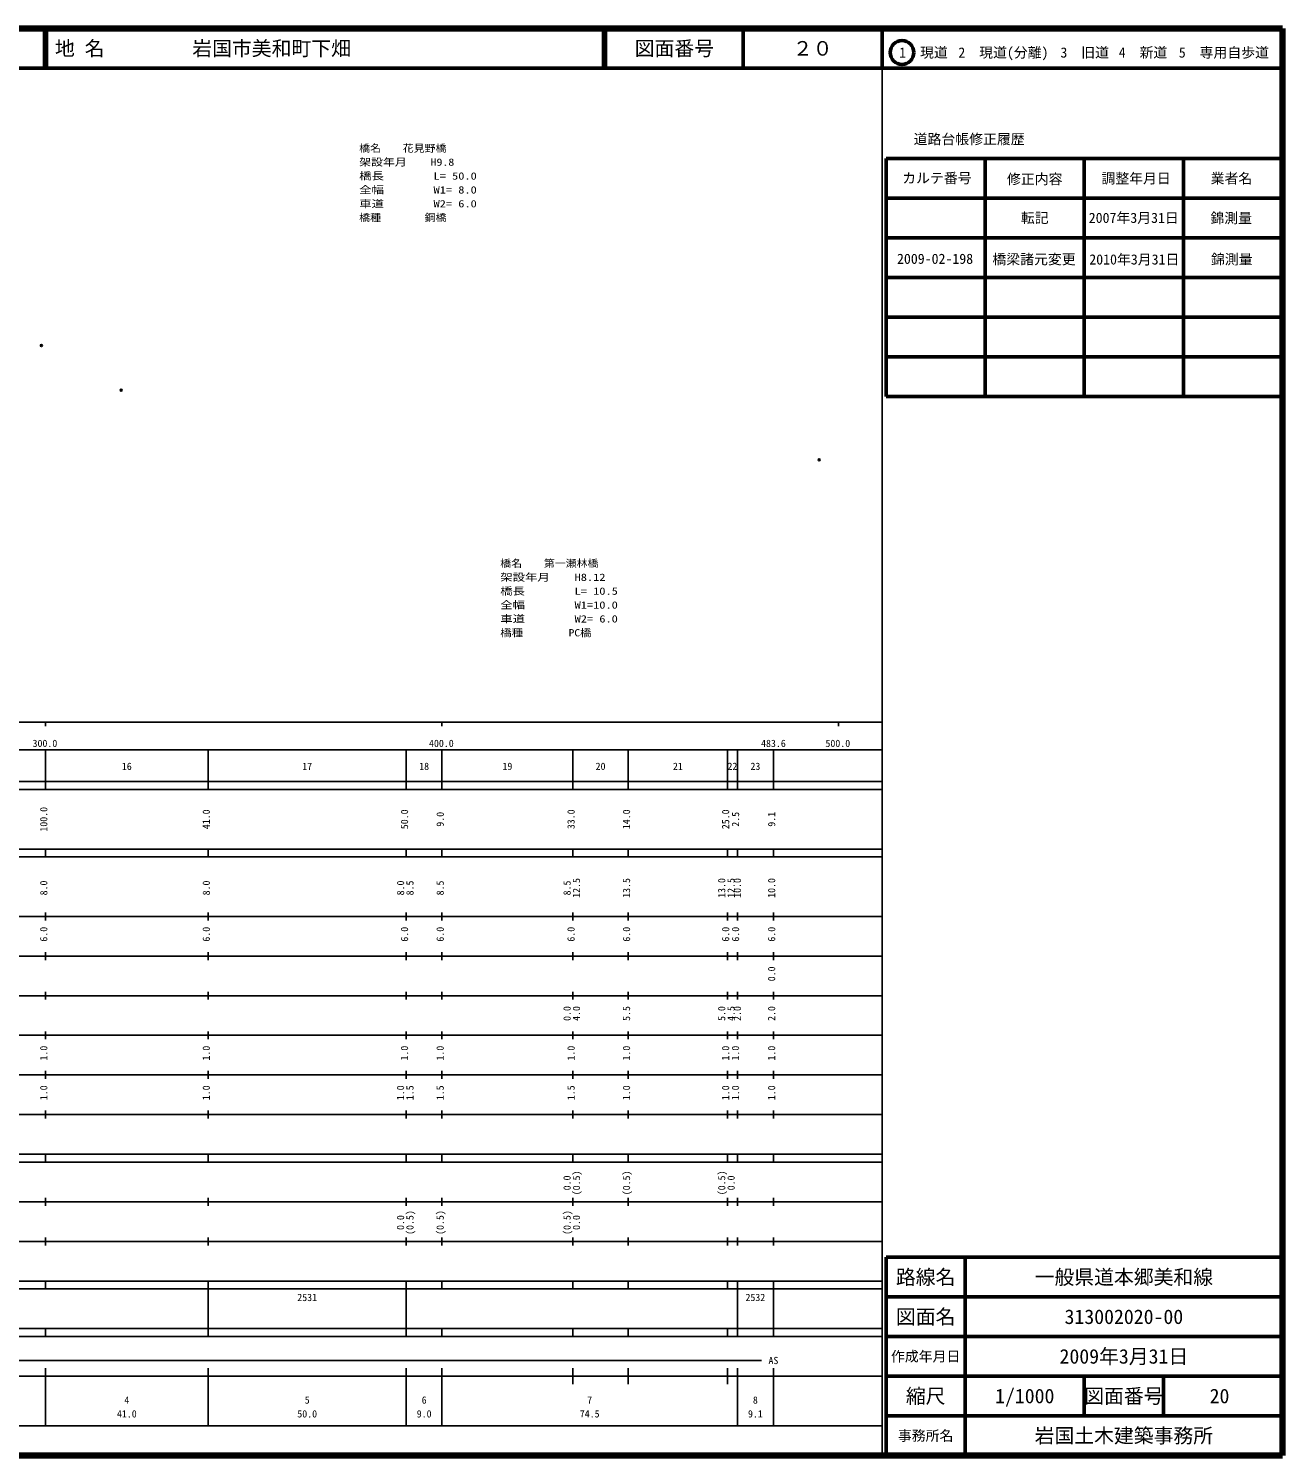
# Model space of a CAD drawing. Units: millimetres on the paper, with parts at other scales. Extents: x 40 to 680, y 20 to 380.
# Drawn here: x 363.7 to 680, y 20 to 380 of the extents above; entities that cross this region are included whole.
import ezdxf
from ezdxf.enums import TextEntityAlignment as Align

# ---------------------------------------------------------------- set-up
doc = ezdxf.new("R2010")
doc.units = ezdxf.units.MM
doc.header["$PDMODE"] = 32
doc.header["$PDSIZE"] = 0.5
for name, color, linetype in [('M-OTRS', 6, 'Continuous'), ('M-STR-HTXT', 7, 'Continuous'), ('M-TTL-TXT', 7, 'Continuous')]:
    doc.layers.add(name, color=color, linetype=linetype)
for name, color, linetype, lineweight in [('M-TTL', 2, 'Continuous', 140), ('M-TTL-BAND', 7, 'Continuous', 25), ('M-TTL-FRAM', 2, 'Continuous', 50), ('M-TTL-LINE', 7, 'Continuous', 50)]:
    doc.layers.add(name, color=color, linetype=linetype, lineweight=lineweight)
doc.styles.add('ＭＳ ゴシック', font='')
doc.styles.get('ＭＳ ゴシック').set_extended_font_data('MS Gothic')

msp = doc.modelspace()

# ---------------------------------------------------------------- linework, layer by layer
at = {"layer": 'M-OTRS'}
for p in [(366.94, 300.026), (387.073, 288.768), (563.163, 271.199)]:
    msp.add_point(p, dxfattribs=at)
at = {"layer": 'M-TTL'}
for p, q in [((680, 380), (40, 380)), ((680, 20), (680, 380)), ((40, 20), (680, 20))]:
    msp.add_line(p, q, dxfattribs=at)
at = {"layer": 'M-TTL-BAND'}
for p, q in [((579, 20), (579, 370)), ((40, 205), (579, 205)), ((368, 205), (368, 204)), ((468, 205), (468, 204)), ((568, 205), (568, 204)), ((68, 198), (579, 198)), ((368, 188), (368, 198)), ((409, 188), (409, 198)), ((459, 188), (459, 198)), ((468, 188), (468, 198)), ((501, 188), (501, 198)), ((515, 188), (515, 198)), ((540, 188), (540, 198)), ((542.5, 188), (542.5, 198)), ((551.6, 188), (551.6, 198)), ((40, 190), (579, 190)), ((40, 188), (579, 188)), ((40, 173), (579, 173)), ((368, 171), (368, 173)), ((409, 171), (409, 173)), ((459, 171), (459, 173)), ((468, 171), (468, 173)), ((501, 171), (501, 173)), ((515, 171), (515, 173)), ((540, 171), (540, 173)), ((542.5, 171), (542.5, 173)), ((551.6, 171), (551.6, 173)), ((40, 171), (579, 171)), ((40, 156), (579, 156)), ((368, 155), (368, 157)), ((409, 155), (409, 157)), ((459, 155), (459, 157)), ((468, 155), (468, 157)), ((501, 155), (501, 157)), ((515, 155), (515, 157)), ((540, 155), (540, 157)), ((542.5, 155), (542.5, 157)), ((551.6, 155), (551.6, 157)), ((46, 146), (579, 146)), ((368, 145), (368, 147)), ((409, 145), (409, 147)), ((459, 145), (459, 147)), ((468, 145), (468, 147)), ((501, 145), (501, 147)), ((515, 145), (515, 147)), ((540, 145), (540, 147)), ((542.5, 145), (542.5, 147)), ((551.6, 145), (551.6, 147)), ((368, 135), (368, 137)), ((409, 135), (409, 137)), ((459, 135), (459, 137)), ((468, 135), (468, 137)), ((501, 135), (501, 137)), ((515, 135), (515, 137)), ((540, 135), (540, 137)), ((542.5, 135), (542.5, 137)), ((551.6, 135), (551.6, 137)), ((52, 136), (579, 136)), ((46, 126), (579, 126)), ((368, 125), (368, 127)), ((409, 125), (409, 127)), ((459, 125), (459, 127)), ((468, 125), (468, 127)), ((501, 125), (501, 127)), ((515, 125), (515, 127)), ((540, 125), (540, 127)), ((542.5, 125), (542.5, 127)), ((551.6, 125), (551.6, 127)), ((52, 116), (579, 116)), ((368, 115), (368, 117)), ((409, 115), (409, 117)), ((459, 115), (459, 117)), ((468, 115), (468, 117)), ((501, 115), (501, 117)), ((515, 115), (515, 117)), ((540, 115), (540, 117)), ((542.5, 115), (542.5, 117)), ((551.6, 115), (551.6, 117)), ((46, 106), (579, 106)), ((368, 105), (368, 107)), ((409, 105), (409, 107)), ((459, 105), (459, 107)), ((468, 105), (468, 107)), ((501, 105), (501, 107)), ((515, 105), (515, 107)), ((540, 105), (540, 107)), ((542.5, 105), (542.5, 107)), ((551.6, 105), (551.6, 107)), ((40, 96), (579, 96)), ((40, 94), (579, 94)), ((368, 94), (368, 96)), ((409, 94), (409, 96)), ((459, 94), (459, 96)), ((468, 94), (468, 96)), ((501, 94), (501, 96)), ((515, 94), (515, 96)), ((540, 94), (540, 96)), ((542.5, 94), (542.5, 96)), ((551.6, 94), (551.6, 96)), ((49, 84), (579, 84)), ((368, 83), (368, 85)), ((409, 83), (409, 85)), ((459, 83), (459, 85)), ((468, 83), (468, 85)), ((501, 83), (501, 85)), ((515, 83), (515, 85)), ((540, 83), (540, 85)), ((542.5, 83), (542.5, 85)), ((551.6, 83), (551.6, 85)), ((40, 74), (579, 74)), ((368, 73), (368, 75)), ((409, 73), (409, 75)), ((459, 73), (459, 75)), ((468, 73), (468, 75)), ((501, 73), (501, 75)), ((515, 73), (515, 75)), ((540, 73), (540, 75)), ((542.5, 73), (542.5, 75)), ((551.6, 73), (551.6, 75)), ((40, 64), (579, 64)), ((40, 62), (579, 62)), ((368, 62), (368, 64)), ((409, 62), (409, 64)), ((409, 52), (409, 62)), ((459, 62), (459, 64)), ((459, 52), (459, 62)), ((468, 62), (468, 64)), ((501, 62), (501, 64)), ((515, 62), (515, 64)), ((540, 62), (540, 64)), ((542.5, 62), (542.5, 64)), ((542.5, 52), (542.5, 62)), ((551.6, 62), (551.6, 64)), ((551.6, 52), (551.6, 62)), ((40, 52), (579, 52)), ((368, 50), (368, 52)), ((409, 50), (409, 52)), ((459, 50), (459, 52)), ((468, 50), (468, 52)), ((501, 50), (501, 52)), ((515, 50), (515, 52)), ((540, 50), (540, 52)), ((542.5, 50), (542.5, 52)), ((551.6, 50), (551.6, 52)), ((40, 50), (579, 50)), ((71, 44), (548.6, 44)), ((40, 40), (579, 40)), ((368, 27.5), (368, 42)), ((409, 27.5), (409, 42)), ((459, 27.5), (459, 42)), ((468, 27.5), (468, 42)), ((501, 38), (501, 42)), ((515, 38), (515, 42)), ((540, 38), (540, 42)), ((542.5, 27.5), (542.5, 42)), ((551.6, 27.5), (551.6, 42)), ((68, 27.5), (579, 27.5))]:
    msp.add_line(p, q, dxfattribs=at)
at = {"layer": 'M-TTL-FRAM'}
for p, q in [((580, 347.197), (580, 287.197)), ((580, 347.197), (680, 347.197)), ((580, 287.197), (680, 287.197)), ((680, 70), (580, 70)), ((580, 70), (580, 20))]:
    msp.add_line(p, q, dxfattribs=at)
at = {"layer": 'M-TTL-LINE'}
for p, q in [((367.75, 380), (367.75, 370)), ((368.25, 380), (368.25, 370)), ((508.747, 380), (508.747, 370)), ((509.247, 380), (509.247, 370)), ((543.997, 380), (543.997, 370)), ((579, 380), (579, 370)), ((40, 370), (680, 370)), ((605, 347.197), (605, 287.197)), ((630, 347.197), (630, 287.197)), ((655, 347.197), (655, 287.197)), ((580, 337.197), (680, 337.197)), ((580, 327.197), (680, 327.197)), ((580, 317.197), (680, 317.197)), ((580, 307.197), (680, 307.197)), ((580, 297.197), (680, 297.197)), ((600, 70), (600, 20)), ((680, 60), (580, 60)), ((680, 50), (580, 50)), ((680, 40), (580, 40)), ((630, 40), (630, 30)), ((650, 40), (650, 30)), ((680, 30), (580, 30))]:
    msp.add_line(p, q, dxfattribs=at)
msp.add_circle((584.031, 373.958), 3, dxfattribs=at)

# ---------------------------------------------------------------- texts
at = {"layer": 'M-STR-HTXT', "style": 'ＭＳ ゴシック'}
for s, width, p in [('橋名\u3000\u3000花見野橋', 1.1, (447.114, 348.33)), ('架設年月\u3000\u3000H9.8', 1.2, (447.114, 344.83)), ('橋長\u3000\u3000\u3000\u3000L= 50.0', 1.25, (447.114, 341.33)), ('全幅\u3000\u3000\u3000\u3000W1= 8.0', 1.25, (447.114, 337.83)), ('車道\u3000\u3000\u3000\u3000W2= 6.0', 1.25, (447.114, 334.33)), ('橋種\u3000\u3000\u3000\u3000鋼橋', 1.1, (447.114, 330.83)), ('橋名\u3000\u3000第一瀬林橋', 1.1, (482.697, 243.596)), ('架設年月\u3000\u3000H8.12', 1.25, (482.697, 240.096)), ('橋長\u3000\u3000\u3000\u3000L= 10.5', 1.25, (482.697, 236.596)), ('全幅\u3000\u3000\u3000\u3000W1=10.0', 1.25, (482.697, 233.096)), ('車道\u3000\u3000\u3000\u3000W2= 6.0', 1.25, (482.697, 229.596)), ('橋種\u3000\u3000\u3000\u3000PC橋', 1.15, (482.697, 226.096))]:
    msp.add_text(s, height=1.833, dxfattribs=dict(at, width=width)).set_placement(p, align=Align.BOTTOM_LEFT)
at = {"layer": 'M-TTL-BAND', "style": 'ＭＳ ゴシック'}
for s, p in [('300.0', (367.844, 198.195)), ('400.0', (467.844, 198.195)), ('483.6', (551.6, 198.195)), ('500.0', (567.844, 198.195)), ('16', (388.5, 192.405)), ('17', (434, 192.405)), ('18', (463.5, 192.405)), ('19', (484.5, 192.405)), ('20', (508, 192.405)), ('21', (527.5, 192.405)), ('22', (541.25, 192.405)), ('23', (547.05, 192.405)), ('AS', (551.6, 42.5)), ('4', (388.5, 32.523)), ('5', (434, 32.523)), ('6', (463.5, 32.523)), ('7', (505.25, 32.523)), ('8', (547.05, 32.523)), ('41.0', (388.5, 29.033)), ('50.0', (434, 29.033)), ('9.0', (463.5, 29.033)), ('74.5', (505.25, 29.033)), ('9.1', (547.05, 29.033))]:
    msp.add_text(s, height=1.833, dxfattribs=at).set_placement(p, align=Align.BOTTOM_CENTER)
for s, p in [('100.0', (369, 180.5)), ('41.0', (410, 180.5)), ('50.0', (460, 180.5)), ('9.0', (469, 180.5)), ('33.0', (502, 180.5)), ('14.0', (516, 180.5)), ('25.0', (541, 180.5)), ('2.5', (543.5, 180.5)), ('9.1', (552.6, 180.5)), ('8.0', (369, 163.174)), ('8.0', (410, 163.174)), ('8.0', (459, 163.174)), ('8.5', (461.37, 163.174)), ('8.5', (469, 163.174)), ('8.5', (501, 163.174)), ('12.5', (503.37, 163.174)), ('13.5', (516, 163.174)), ('13.0', (540, 163.174)), ('12.5', (542.37, 163.174)), ('10.0', (543.955, 163.174)), ('10.0', (552.6, 163.174)), ('6.0', (369, 151.5)), ('6.0', (410, 151.5)), ('6.0', (460, 151.5)), ('6.0', (469, 151.5)), ('6.0', (502, 151.5)), ('6.0', (516, 151.5)), ('6.0', (541, 151.5)), ('6.0', (543.5, 151.5)), ('6.0', (552.6, 151.5)), ('0.0', (552.6, 141.5)), ('0.0', (501, 131.5)), ('4.0', (503.37, 131.5)), ('5.5', (516, 131.5)), ('5.0', (540, 131.5)), ('4.5', (542.37, 131.5)), ('2.0', (543.955, 131.5)), ('2.0', (552.6, 131.5)), ('1.0', (369, 121.5)), ('1.0', (410, 121.5)), ('1.0', (460, 121.5)), ('1.0', (469, 121.5)), ('1.0', (502, 121.5)), ('1.0', (516, 121.5)), ('1.0', (541, 121.5)), ('1.0', (543.5, 121.5)), ('1.0', (552.6, 121.5)), ('1.0', (369, 111.5)), ('1.0', (410, 111.5)), ('1.0', (459, 111.5)), ('1.5', (461.37, 111.5)), ('1.5', (469, 111.5)), ('1.5', (502, 111.5)), ('1.0', (516, 111.5)), ('1.0', (541, 111.5)), ('1.0', (543.5, 111.5)), ('1.0', (552.6, 111.5)), ('0.0', (501, 88.764)), ('(0.5)', (503.37, 88.764)), ('(0.5)', (516, 88.764)), ('(0.5)', (540, 88.764)), ('0.0', (542.37, 88.764)), ('0.0', (459, 78.764)), ('(0.5)', (461.37, 78.764)), ('(0.5)', (469, 78.764)), ('(0.5)', (501, 78.764)), ('0.0', (503.37, 78.764))]:
    msp.add_text(s, height=1.833, rotation=90, dxfattribs=at).set_placement(p, align=Align.BOTTOM_CENTER)
for s, p in [('2531', (431.5, 58.405)), ('2532', (544.55, 58.405))]:
    msp.add_text(s, height=1.833, dxfattribs=at).set_placement(p, align=Align.BOTTOM_LEFT)
at = {"layer": 'M-TTL-TXT', "style": 'ＭＳ ゴシック'}
for s, p in [('地 名', (370.38, 375)), ('岩国市美和町下畑', (405.024, 375))]:
    msp.add_text(s, height=3.666, dxfattribs=at).set_placement(p, align=Align.MIDDLE_LEFT)
for s, height, p in [('図面番号', 3.666, (526.622, 375)), ('２０', 3.666, (561.497, 375)), ('1\u3000現道', 2.566, (589.448, 373.958)), ('2\u3000現道(分離)', 2.566, (609.619, 373.958)), ('3\u3000旧道', 2.566, (630.121, 373.958)), ('4\u3000新道', 2.566, (644.824, 373.958)), ('5\u3000専用自歩道', 2.566, (665.228, 373.958)), ('道路台帳修正履歴', 2.566, (600.968, 352.113)), ('カルテ番号', 2.566, (592.839, 342.277)), ('修正内容', 2.566, (617.509, 342.023)), ('調整年月日', 2.566, (643.089, 342.197)), ('業者名', 2.566, (667.134, 342.197)), ('転記', 2.566, (617.5, 332.245)), ('2007年3月31日', 2.566, (642.5, 332.245)), ('錦測量', 2.566, (667.077, 332.189)), ('2009-02-198', 2.566, (592.374, 321.915)), ('橋梁諸元変更', 2.566, (617.339, 321.794)), ('2010年3月31日', 2.566, (642.635, 321.75)), ('錦測量', 2.566, (667.216, 321.779)), ('路線名', 3.666, (590, 65)), ('路線名', 3.666, (590, 65)), ('一般県道本郷美和線', 3.666, (640, 65)), ('図面名', 3.666, (590, 55)), ('図面名', 3.666, (590, 55)), ('313002020-00', 3.666, (640, 55)), ('2009年3月31日', 3.666, (640, 45)), ('作成年月日', 2.566, (590, 45)), ('作成年月日', 2.566, (590, 45)), ('縮尺', 3.666, (590, 35)), ('縮尺', 3.666, (590, 35)), ('1/1000', 3.666, (615, 35)), ('図面番号', 3.666, (640, 35)), ('図面番号', 3.666, (640, 35)), ('20', 3.666, (664.125, 35)), ('事務所名', 2.566, (590, 25)), ('事務所名', 2.566, (590, 25)), ('岩国土木建築事務所', 3.666, (640, 25))]:
    msp.add_text(s, height=height, dxfattribs=at).set_placement(p, align=Align.MIDDLE_CENTER)

doc.saveas('drawing.dxf')
